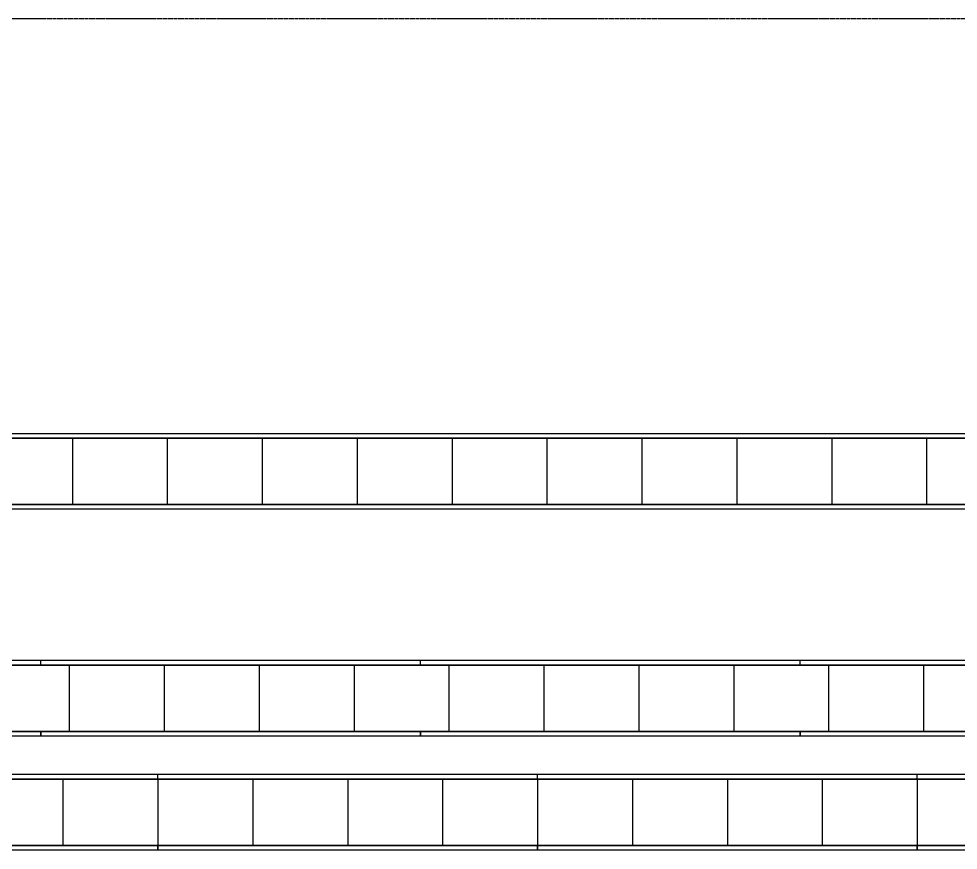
# Model space of a CAD drawing. Header units: inches. Extents: x -21257 to 11444, y 0 to 8704.
# Drawn here: x 3368.8 to 3665.8, y 7444.7 to 7707.5 of the extents above; entities that cross this region are included whole.
import ezdxf

# ---------------------------------------------------------------- set-up
doc = ezdxf.new("R2010")
doc.units = ezdxf.units.IN
doc.header["$MEASUREMENT"] = 0
doc.linetypes.add('CENTER2', pattern=[1.125, 0.75, -0.125, 0.125, -0.125])
for name, color, linetype in [('100-CONV-LAYOUT', 3, 'Continuous'), ('200-CONV-LAYOUT-SAW', 4, 'Continuous'), ('400-CONV-LAYOUT', 1, 'Continuous'), ('Bldg_Cline', 8, 'CENTER2')]:
    doc.layers.add(name, color=color, linetype=linetype)

# ---------------------------------------------------------------- blocks, each defined once
blk = doc.blocks.new('Promise-US15-100330-00-10-003 Bldg Colums')
at = {"layer": 'Bldg_Cline'}
for q in [(72, 7192), (74, 7192)]:
    blk.add_line((10035, 7192), q, dxfattribs=at)
blk = doc.blocks.new('Promise-US15-100330-00-20-408 200 Series')
at = {"layer": '200-CONV-LAYOUT-SAW'}
for p, q in [((-12164.19, -6996.06, 252), (-12164.19, -7017.06, 252)), ((-12134.19, -6996.06, 252), (-12134.19, -7017.06, 252)), ((-12104.19, -6996.06, 252), (-12104.19, -7017.06, 252)), ((-12074.19, -6996.06, 252), (-12074.19, -7017.06, 252)), ((-12044.19, -6996.06, 252), (-12044.19, -7017.06, 252)), ((-12014.19, -6996.06, 252), (-12014.19, -7017.06, 252)), ((-11984.19, -6996.06, 252), (-11984.19, -7017.06, 252)), ((-11954.19, -6996.06, 252), (-11954.19, -7017.06, 252)), ((-11924.19, -6996.06, 252), (-11924.19, -7017.06, 252)), ((-11894.19, -6996.06, 252), (-11894.19, -7017.06, 252))]:
    blk.add_line(p, q, dxfattribs=at)
for points in [[(-11756.19, -6996.06, 245.5), (-12734.19, -6996.06, 245.5), (-12734.19, -6994.56, 245.5), (-11756.19, -6994.56, 245.5)], [(-11756.19, -6996.06, 252), (-12734.19, -6996.06, 252), (-12734.19, -6994.56, 252), (-11756.19, -6994.56, 252)], [(-11756.19, -7017.06, 252), (-12734.19, -7017.06, 252), (-12734.19, -6996.06, 252), (-11756.19, -6996.06, 252)], [(-11756.19, -6996.06, 252), (-12734.19, -6996.06, 252), (-12734.19, -6996.06, 245.5), (-11756.19, -6996.06, 245.5)], [(-11756.19, -7017.06, 252), (-12734.19, -7017.06, 252), (-12734.19, -7017.06, 245.5), (-11756.19, -7017.06, 245.5)], [(-11756.19, -7018.56, 245.5), (-12734.19, -7018.56, 245.5), (-12734.19, -7017.06, 245.5), (-11756.19, -7017.06, 245.5)], [(-11756.19, -7018.56, 252), (-12734.19, -7018.56, 252), (-12734.19, -7017.06, 252), (-11756.19, -7017.06, 252)]]:
    blk.add_3dface(points, dxfattribs=at)

msp = doc.modelspace()

# ---------------------------------------------------------------- linework, layer by layer
at = {"layer": '100-CONV-LAYOUT', "linetype": 'Continuous'}
for p, q in [((3412.81, 7467.24, 330), (3412.81, 7468.74, 330)), ((3412.81, 7467.24, 323.5), (3412.81, 7468.74, 323.5)), ((3532.81, 7467.24, 330), (3532.81, 7468.74, 330)), ((3532.81, 7467.24, 323.5), (3532.81, 7468.74, 323.5)), ((3652.81, 7467.24, 330), (3652.81, 7468.74, 330)), ((3652.81, 7467.24, 323.5), (3652.81, 7468.74, 323.5)), ((3382.81, 7467.24, 330), (3382.81, 7446.24, 330)), ((3412.81, 7467.24, 330), (3412.81, 7467.24, 323.5)), ((3412.81, 7467.24, 330), (3412.81, 7446.24, 330)), ((3442.81, 7467.24, 330), (3442.81, 7446.24, 330)), ((3472.81, 7467.24, 330), (3472.81, 7446.24, 330)), ((3502.81, 7467.24, 330), (3502.81, 7446.24, 330)), ((3532.81, 7467.24, 330), (3532.81, 7467.24, 323.5)), ((3532.81, 7467.24, 330), (3532.81, 7446.24, 330)), ((3562.81, 7467.24, 330), (3562.81, 7446.24, 330)), ((3592.81, 7467.24, 330), (3592.81, 7446.24, 330)), ((3622.81, 7467.24, 330), (3622.81, 7446.24, 330)), ((3652.81, 7467.24, 330), (3652.81, 7467.24, 323.5)), ((3652.81, 7467.24, 330), (3652.81, 7446.24, 330)), ((3412.81, 7444.74, 330), (3412.81, 7446.24, 330)), ((3412.81, 7446.24, 330), (3412.81, 7446.24, 323.5)), ((3412.81, 7446.24, 323.5), (3412.81, 7444.74, 323.5)), ((3532.81, 7444.74, 330), (3532.81, 7446.24, 330)), ((3532.81, 7446.24, 330), (3532.81, 7446.24, 323.5)), ((3532.81, 7446.24, 323.5), (3532.81, 7444.74, 323.5)), ((3652.81, 7444.74, 330), (3652.81, 7446.24, 330)), ((3652.81, 7446.24, 330), (3652.81, 7446.24, 323.5)), ((3652.81, 7446.24, 323.5), (3652.81, 7444.74, 323.5))]:
    msp.add_line(p, q, dxfattribs=at)
at = {"layer": '100-CONV-LAYOUT'}
for points in [[(4012.81, 7467.24, 323.5), (3142.81, 7467.24, 323.5), (3142.81, 7468.74, 323.5), (4012.81, 7468.74, 323.5)], [(4012.81, 7467.24, 330), (3142.81, 7467.24, 330), (3142.81, 7468.74, 330), (4012.81, 7468.74, 330)], [(4012.81, 7446.24, 330), (3142.81, 7446.24, 330), (3142.81, 7467.24, 330), (4012.81, 7467.24, 330)], [(4012.81, 7467.24, 330), (3142.81, 7467.24, 330), (3142.81, 7467.24, 323.5), (4012.81, 7467.24, 323.5)], [(4012.81, 7446.24, 330), (3142.81, 7446.24, 330), (3142.81, 7446.24, 323.5), (4012.81, 7446.24, 323.5)], [(4012.81, 7444.74, 323.5), (3142.81, 7444.74, 323.5), (3142.81, 7446.24, 323.5), (4012.81, 7446.24, 323.5)], [(4012.81, 7444.74, 330), (3142.81, 7444.74, 330), (3142.81, 7446.24, 330), (4012.81, 7446.24, 330)]]:
    msp.add_3dface(points, dxfattribs=at)
at = {"layer": '400-CONV-LAYOUT', "linetype": 'Continuous'}
for p, q in [((3375.81, 7503.27, 330), (3375.81, 7504.77, 330)), ((3375.81, 7503.27, 323.5), (3375.81, 7504.77, 323.5)), ((3495.81, 7503.27, 330), (3495.81, 7504.77, 330)), ((3495.81, 7503.27, 323.5), (3495.81, 7504.77, 323.5)), ((3615.81, 7503.27, 330), (3615.81, 7504.77, 330)), ((3615.81, 7503.27, 323.5), (3615.81, 7504.77, 323.5)), ((3375.81, 7503.27, 330), (3375.81, 7503.27, 323.5)), ((3384.81, 7503.27, 330), (3384.81, 7482.27, 330)), ((3414.81, 7503.27, 330), (3414.81, 7482.27, 330)), ((3444.81, 7503.27, 330), (3444.81, 7482.27, 330)), ((3474.81, 7503.27, 330), (3474.81, 7482.27, 330)), ((3495.81, 7503.27, 330), (3495.81, 7503.27, 323.5)), ((3504.81, 7503.27, 330), (3504.81, 7482.27, 330)), ((3534.81, 7503.27, 330), (3534.81, 7482.27, 330)), ((3564.81, 7503.27, 330), (3564.81, 7482.27, 330)), ((3594.81, 7503.27, 330), (3594.81, 7482.27, 330)), ((3615.81, 7503.27, 330), (3615.81, 7503.27, 323.5)), ((3624.81, 7503.27, 330), (3624.81, 7482.27, 330)), ((3654.81, 7503.27, 330), (3654.81, 7482.27, 330)), ((3375.81, 7480.77, 330), (3375.81, 7482.27, 330)), ((3375.81, 7482.27, 330), (3375.81, 7482.27, 323.5)), ((3375.81, 7482.27, 323.5), (3375.81, 7480.77, 323.5)), ((3495.81, 7480.77, 330), (3495.81, 7482.27, 330)), ((3495.81, 7482.27, 330), (3495.81, 7482.27, 323.5)), ((3495.81, 7482.27, 323.5), (3495.81, 7480.77, 323.5)), ((3615.81, 7480.77, 330), (3615.81, 7482.27, 330)), ((3615.81, 7482.27, 330), (3615.81, 7482.27, 323.5)), ((3615.81, 7482.27, 323.5), (3615.81, 7480.77, 323.5))]:
    msp.add_line(p, q, dxfattribs=at)
at = {"layer": '400-CONV-LAYOUT'}
for points in [[(4095.81, 7503.27, 323.5), (3144.81, 7503.27, 323.5), (3144.81, 7504.77, 323.5), (4095.81, 7504.77, 323.5)], [(4095.81, 7503.27, 330), (3144.81, 7503.27, 330), (3144.81, 7504.77, 330), (4095.81, 7504.77, 330)], [(4095.81, 7482.27, 330), (3144.81, 7482.27, 330), (3144.81, 7503.27, 330), (4095.81, 7503.27, 330)], [(4095.81, 7503.27, 330), (3144.81, 7503.27, 330), (3144.81, 7503.27, 323.5), (4095.81, 7503.27, 323.5)], [(4095.81, 7482.27, 330), (3144.81, 7482.27, 330), (3144.81, 7482.27, 323.5), (4095.81, 7482.27, 323.5)], [(4095.81, 7480.77, 323.5), (3144.81, 7480.77, 323.5), (3144.81, 7482.27, 323.5), (4095.81, 7482.27, 323.5)], [(4095.81, 7480.77, 330), (3144.81, 7480.77, 330), (3144.81, 7482.27, 330), (4095.81, 7482.27, 330)]]:
    msp.add_3dface(points, dxfattribs=at)

# ---------------------------------------------------------------- block references
for name, p in [('Promise-US15-100330-00-10-003 Bldg Colums', (928.05, 515.51)), ('Promise-US15-100330-00-20-408 200 Series', (15549.98, 14571.05))]:
    msp.add_blockref(name, p)

doc.saveas('drawing.dxf')
